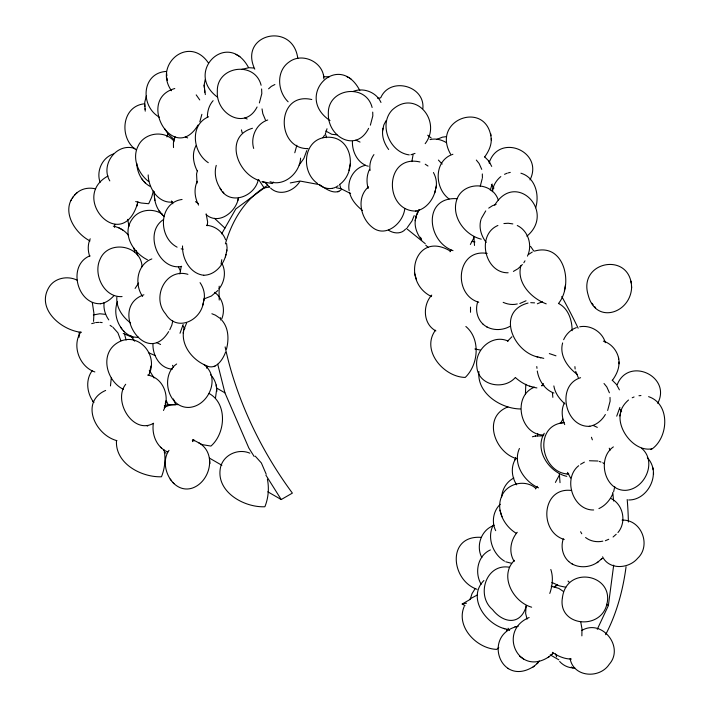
<?xml version="1.0" encoding="UTF-8"?>
<svg xmlns="http://www.w3.org/2000/svg" width="710" height="710" viewBox="0 0 710 710"><rect width="100%" height="100%" fill="white"/><g stroke="black" fill="none" stroke-linecap="round" stroke-linejoin="round"><path stroke-width="1.06" d="M572.127 330.709C572.109 320.299 568.506 308.637 558.655 303.534M182.532 245.935C182.035 258.671 190.049 273.732 203.743 275.258M116.857 297.188C115.97 307.608 122.573 316.926 130.56 322.952M207.409 117.052C207.347 111.142 209.113 105.124 213.115 100.669M179.861 273.954L181.29 266.268M411.871 161.596L413.051 154.851M300.587 158.126C299.922 172.574 284.754 186.695 270.057 181.76M473.836 236.368L474.511 245.465M559.356 473.57L560.021 482.658M183.668 330.629C180.908 345.433 192.525 359.908 205.705 365.357C215.352 370.984 222.683 359.997 225.549 352.204M383.098 128.244C381.226 135.672 384.252 143.562 388.663 149.517M415.678 218.263C413.735 225.984 417.063 234.131 421.731 240.228M620.389 413.539C617.079 429.976 635.202 452.705 652.463 448.667C668.669 436.481 670.284 403.892 648.594 396.65M116.475 440.635C115.073 463.488 141.254 477.44 161.481 476.783C164.835 468.396 165.829 459.059 164.152 450.175M207.542 224.023L207.142 225.789L207.657 222.035L206.14 213.825M203.761 300.916C205.474 294.703 203.69 287.852 200.06 282.651M226.41 252.574L227.102 247.985L226.588 243.494M435.771 188.558C437.262 183.207 436.117 177.322 433.437 172.53M482.418 177.74L482.321 173.95M581.88 635.867L581.96 628.714L580.691 621.667M79.245 332.253L79.094 337.241M145.08 109.322L144.751 102.213L146.393 95.912M160.433 212.592C155.703 206.823 153.884 198.977 154.389 191.638M171.492 90.756C153.04 64.708 188.833 34.488 208.27 62.755M205.332 94.572L204.125 85.182L205.146 79.671M93.543 321.39L93.933 313.376L92.3 302.487M558.442 303.56C573.795 284.772 564.707 242.305 534.497 251.109M148.585 375.324C159.785 354.317 136.32 328.819 115.526 344.101C99.719 355.95 107.263 381.616 123.389 389.302M163.486 410.46C170.435 396.908 163.477 377.631 147.627 375.075M339.602 184.529C357.414 171.669 352.834 136.728 327.905 137.225C303.427 137.474 299.798 171.296 317.583 183.535M525.418 394.059L525.817 384.279M114.461 227.342L114.816 224.342M537.488 435.896L537.745 433.712M104.121 302.487C103.296 308.575 105.24 314.929 108.772 319.899M597.279 629.291L608.372 605.577L613.688 565.125M216.648 389.568L215.485 397.857M198.534 442.676C217.038 452.758 210.604 481.549 192.437 488.054C172.495 494.63 158.17 465.52 169.007 450.344M491.222 138.494C491.728 145.222 488.516 151.674 484.655 156.981M618.916 361.94C619.422 368.659 616.2 375.111 612.348 380.418M631.616 287.648C630.391 313.5 595.699 324.674 588.217 295.165C577.558 260.81 631.03 251.136 631.616 287.648L631.447 285.766M653.369 472.478C653.759 485.8 642.754 500.266 628.678 499.964M478.913 371.463C476.659 393.216 500.754 408.703 520.421 408.969M501.686 496.911C502.192 489.066 506.762 481.566 513.845 478.007M506.434 631.305L506.7 629.752M153.298 423.604C152.055 432.399 154.833 442.179 161.623 448.152M614.762 486.652L613.617 491.781M564.379 290.754L565.409 285.216M481.043 219.319C478.531 227.315 481.158 235.942 486.19 242.367M520.9 265.629C516.188 282.678 531.328 298.289 546.212 303.853M562.631 342.93C559.125 355.399 567.743 367.523 577.416 374.534M153.404 190.981L151.629 197.3L148.692 203.726L141.157 202.998L135.681 201.542M183.872 329.671L186.623 323.023M415.882 217.304L417.258 212.902L419.086 209.92M416.016 218.103L416.459 216.044M492.696 190.094L492.341 191.735C492.944 185.745 496.228 180.358 500.816 176.568M492.909 189.135L493.397 186.863M620.593 412.572C621.428 407.54 624.729 403.271 628.51 400.005M149.482 372.759L150.059 370.079M150.334 368.827L150.946 365.996M164.392 407.895L164.968 405.224M165.235 403.972L165.847 401.132M183.136 333.088L184.369 327.399M226.437 349.267C229.019 339.584 228.789 327.958 221.76 320.13M348.912 170.373L349.498 167.693M349.764 166.442L350.376 163.611M382.566 130.702L383.799 125.013L386.054 120.638M415.146 220.73L416.38 215.032M535.677 207.755C539.689 194.78 535.216 177.367 520.909 173.204M619.857 415.998L621.09 410.3M108.026 175.982C68.719 197.371 121.8 254.89 137.474 203.61M167.897 133.693L166.93 136.95M187.928 274.335C165.492 267.643 151.39 297.694 165.581 313.829C176.568 332.378 200.69 320.822 203.344 302.735M206.157 214.66C218.928 225.585 236.315 211.731 238.471 197.833M203.69 275.258C214.979 275.196 223.712 264.732 225.993 254.384M327.008 128.758L325.748 132.805M415.536 211.11C425.68 209.468 433.215 200.016 435.354 190.369M136.915 206.104L137.891 201.8M201.88 114.319L199.829 121.845M172.787 320.911L171.82 325.18L169.743 329.813M202.776 305.229L204.347 298.324M237.903 200.335L238.391 198.179M225.425 256.887L226.996 249.973M296.842 145.23L294.792 152.756M404.798 208.554C403.342 223.1 385.565 238.48 372.084 227.138C360.289 217.863 356.163 197.318 368.57 186.819M434.786 192.871L436.357 185.958M482.214 178.618L480.262 186.233M111.284 378.031L110.467 385.938M216.239 165.394C213.799 173.71 216.159 183.233 221.422 189.987M197.442 170.462L196.563 174.012L197.025 183.171M489.092 162.989C498.81 132.504 544.233 151.407 530.015 179.887M526.11 605.479L525.631 613.449L527.077 619.155M183.153 324.541L180.003 333.265M306.755 150.6L303.862 158.463L299.141 165.119M492.181 184.014L490.273 190.156M619.865 407.451L616.724 416.175M221.68 319.083C225.549 309.888 222.904 298.218 214.624 292.351M477.794 301.652C475.043 309.391 477.058 318.79 483.235 324.346M470.286 599.116L472.008 593.649L475.159 588.643M563.305 538.846C560.563 546.585 562.577 555.983 568.745 561.539M416.681 215.015L419.299 209.485M117.496 301.626C113.99 310.625 116.005 321.381 121.907 328.881M175.05 136.604L173.409 142.896L173.506 147.573M258.254 179.949C254.455 196.998 229.436 206.051 220.073 188.327M414.178 215.618L412.022 220.908L407.291 227.564M549.78 593.436C552.424 585.821 553.472 577.239 550.818 569.473M481.327 218.511L485.738 210.888M514.892 459.938L515.735 457.515M90.214 238.782C87.65 244.338 87.703 250.701 89.744 256.408M259.363 102.941L261.812 93.649L261.617 88.972M370.371 125.173L372.821 115.881L372.723 112.1M607.653 410.469L610.112 401.177L610.014 397.396M75.615 194.061C59.951 209.166 74.009 232.782 90.019 240.93M527.45 256.132C532.669 245.252 528.329 230.83 517.262 225.505M464.216 606.464C455.465 626.699 476.783 648.771 496.743 649.384L498.775 647.405M519.427 448.463C512.407 463.843 524.282 481.673 538.544 487.841M197.247 181.343C193.67 188.86 194.726 197.895 198.587 205.092M473.907 237.806L470.357 244.462M559.418 474.999L555.406 482.409M526.19 606.349C520.528 625.759 503.186 623.353 492.527 609.579C475.727 595.512 485.959 563.092 509.496 567.254M369.484 169.45C366.6 175.308 366.369 182.292 368.153 188.514M617.265 384.536C628.634 356.225 671.935 376.531 657.708 403.324M564.379 402.996C560.927 409.67 561.929 417.87 564.716 424.598M494.772 205.057C515.753 170.356 556.276 211.766 526.873 236.199M544.259 433.26C534.097 450.211 549.203 472.363 566.784 476.348M560.74 423.009L562.861 419.095M612.632 494.098C609.89 500.319 605.133 505.697 598.92 508.6M563.634 339.7C566.118 334.215 570.654 329.635 576.378 327.594M221.644 233.883L235.791 208.962L264.209 187.981L269.64 186.934M515.93 458.341C510.543 466.275 511.493 477.022 516.658 484.823M70.876 200.681L71.506 199.59M72.393 198.046L72.926 197.14M196.129 145.479C191.691 153.262 193.2 163.131 197.176 170.826M125.705 384.27C112.553 400.866 133.036 435.168 153.626 423.231M523.82 262.771L525.001 260.81M198.09 124.987C173.932 165.323 135.379 99.356 174.784 88.537M80.869 331.961C71.488 345.477 79.493 366.848 94.847 371.942M138.601 283.015L135.095 288.438M257.082 106.988C244.914 130.853 215.929 113.742 217.331 91.608C216.293 66.066 254.846 60.386 261.111 85.262M168.66 331.605C145.772 369.28 107.547 307.252 143.873 294.792M322.926 137.749L324.559 135.06M368.632 128.324C356.127 153.2 327.656 136.986 328.339 113.84C327.301 88.288 365.854 82.617 372.12 107.485M493.663 524.406C486.412 536.778 492.589 554.075 504.517 561.157M605.373 414.507C601.982 420.382 596.143 425.343 589.291 426.328M92.327 370.54C85.147 379.797 86.913 393.642 93.88 402.49L92.522 400.839M373.93 154.594C370.664 159.084 369.138 164.906 370.105 170.418M192.49 441.62L193.786 439.525M617.948 532.553C626.797 522.143 623.353 504.49 610.964 498.491M219.053 288.863C224.573 281.861 226.206 271.832 222.123 263.738M380.755 97.731C389.932 76.387 425.201 85.528 422.858 108.639M450.06 251.766L451.187 249.991M535.571 488.959L537.275 486.306M537.053 663.655L539.227 660.983M541.801 385.876L543.398 383.462M435.461 330.212C420.684 350.199 443.679 377.152 465.254 377.418C478.575 364.638 480.714 338.847 465.858 326.476M299.735 181.609C293.976 191.203 279.554 196.617 270.572 188.079M206.574 368.179L207.808 366.342M425.175 143.66C442.25 121.472 415.59 88.59 392.328 109.855C378.057 124.374 389.852 152.526 409.244 154.887M507.57 341.19L511.937 336.744M431.733 295.094C422.468 305.14 422.911 324.124 435.878 330.895M517.244 532.287C510.499 540.106 508.44 552.424 514.217 561.353M273.581 182.088L272.338 183.562L261.972 181.645L266.339 182.896M500.275 504.26C493.219 510.845 491.391 522.072 495.695 530.672M483.883 580.523C466.967 597.607 485.489 623.841 504.819 628.767M514.457 560.332C498.757 575.659 513.17 602.089 531.648 607.201M114.079 295.546C110.476 299.514 105.888 303.09 100.412 303.729M522.374 264.537L518.025 268.7L513.401 271.406M578.703 465.707C562.497 478.434 572.766 510.508 593.658 509.975M217.81 290.559L211.402 296.026L204.125 298.874M76.733 193.013C81.748 188.443 89.185 187.209 95.637 188.887M74.674 194.939L77.372 192.419M268.584 88.812L271.3 86.38L274.894 84.517M515.283 377.56C503.914 390.589 478.185 385.699 476.854 366.875C474.209 350.252 491.879 333.691 508.111 341.084M613.076 537L616.209 534.248M176.648 363.981C159.963 375.395 167.631 408.099 188.984 407.433C208.722 406.218 220.952 377.622 204.125 364.709M613.369 446.892C596.684 458.305 604.352 491.009 625.705 490.344C645.017 489.101 657.389 461.606 641.609 448.267M554.182 586.913L556.817 585.217M568.603 561.424C576.733 568.737 589.815 568.186 598.246 561.77M601.184 559.24L602.222 558.344L597.225 562.657M518.211 626.229C481.54 633.915 500.213 688.558 534.115 666.184M529.154 617.514C497.106 630.835 518.424 677.571 549.283 656.564M552.22 654.043L553.259 653.147L548.253 657.46M555.788 586.105L557.377 584.738M533.086 667.072L538.082 662.758M405.49 229.188C401.061 234.371 393.624 233.59 388.423 230.155M163.504 219.55C143.198 232.516 158.516 270.971 181.645 266.436M341.155 189.783C334.658 195.463 325.499 188.718 319.89 184.831M488.72 208.128L492.456 205.705L496.104 204.382M528.577 254.437L532.314 252.014M470.038 598.903L477.457 594.918M267.821 491.808L281.222 499.547L292.387 493.104A233.404 134.758 60 0 1 225.123 346.906M465.059 605.683L462.183 604.024L470.553 599.187M497.914 225.469C475.957 234.824 484.859 273.368 508.138 272.773M534.612 387.127C511.67 395.834 520.075 435.514 543.887 434.981M580.558 464.304L584.383 462.121M490.397 549.922C477.555 555.61 474.342 572.775 481.149 584.241M208.607 116.751C189.304 124.853 192.747 152.526 208.279 162.688M338.155 185.709C332.564 190.173 324.71 189.073 319.287 184.919M537.337 303.782L542.333 301.697M436.437 139.524L442.445 137.154L446.546 136.613M89.993 255.786C66.9 265.061 77.062 305.264 101.051 303.694M151.834 258.919C136.915 264.484 134.128 284.32 142.603 296.469M415.013 153.387L410.93 154.762M581.898 630.409C602 618.552 624.498 646.979 609.313 664.205C599.728 679.035 573.44 677.482 570.095 658.596M164.312 407.531C168.421 405.055 173.311 404.23 178.05 404.638M526.039 300.774L519.835 303.534M608.745 539.272L605.355 540.736M337.836 191.86L338.918 191.389M213.985 366.671L215.059 366.2M650.706 449.572L651.78 449.111M510.099 326.272C501.784 331.064 490.406 330.798 483.093 324.23M498.296 200.069C492.19 181.023 462.201 181.165 456.53 200.46C451.489 217.145 465.094 235.303 481.265 239.155M457.213 198.702C422.583 196.324 426.745 241.577 453.024 250.648M507.943 406.936C481.628 416.93 494.95 453.246 517.191 458.82M494.08 525.409C481.256 529.633 475.593 545.928 481.868 557.607M481.176 537.355C446.555 534.967 450.717 580.23 476.996 589.291M105.648 390.438C79.902 401.603 94.696 434.822 116.973 440.679M504.517 174.314L507.304 173.133M632.211 397.76L634.066 396.97M113.547 153.946C102.213 157.451 96.028 171.35 100.137 182.31M241.835 69.323L249.032 67.698L253.63 68.027M352.843 91.554C363.174 87.108 376.424 92.185 380.986 102.471M365.428 165.323C354.352 167.613 347.092 179.772 349.142 190.662M252.458 128.27C224.298 136.391 236.536 172.823 258.724 180.367M267.723 119.99C256.239 123.664 250.302 137.172 253.683 148.443M452.9 154.265C433.597 160.566 434.307 188.203 449.102 198.969M580.594 377.702C555.646 385.352 565.053 427.917 589.93 426.293M535.375 436.02L542.724 435.896M93.338 314.938L99.817 313.767L105.612 314.379M143.615 103.882C121.392 106.926 119.245 138.104 135.779 149.686M182.079 199.457C158.303 202.758 157.94 237.291 177.109 247.16M91.714 323.636L94.749 322.819M532.394 436.783L535.651 435.94M508.298 172.885L510.286 172.379M164.329 405.685L168.856 404.593L175.521 404.851M430.091 139.595C435.62 138.166 441.567 139.692 446.35 142.612M290.275 182.94L300.046 181.05L319.376 184.644M462.183 604.024L466.532 603.18M323.902 76.751L329.307 76.786M528.045 303.055C495.935 311.45 512.86 351.619 537.869 357.032M517.279 303.96C512.567 305.105 507.552 304.333 503.177 302.353M602.799 541.153C596.915 542.484 590.347 541.286 585.564 537.514M579.715 326.795C590.622 324.647 602.435 331.943 605.346 342.69M514.936 626.699L516.179 626.522M564.122 422.636C532.953 424.935 540.55 472.017 567.343 473.978M567.112 474.014L568.728 473.827M331.739 188.496L332.253 188.443M147.21 426.018L147.724 425.964M377.587 98.255L380.116 98.007M166.415 71.426C141.645 72.713 139.728 106.136 159.457 117.239M560.154 422.947L562.888 422.698M638.973 395.727L640.952 395.55M503.905 223.552L508.174 223.242L512.833 223.916M541.783 385.601L543.922 385.441M589.424 460.746L597.962 461.012M307.386 148.665L308.025 148.63C275.453 149.073 275.977 91.297 311.788 99.524M171.855 202.11L172.495 202.075C158.055 203.486 148.399 187.83 148.195 174.917M419.947 161.969C384.137 153.742 383.604 211.518 416.184 211.074M142.044 266.791C141.343 245.11 108.195 239.314 100.021 259.398C92.93 274.397 104.121 297.863 122.067 296.594M95.761 322.553L98.983 322.375M336.975 134.838L331.818 134.296L325.792 131.048M138.574 337.206C131.155 338.084 124.463 333.141 120.558 327.23M571.381 659.058C564.521 659.075 557.927 656.182 552.389 652.312M530.734 302.673L534.577 302.859M172.495 369.12C159.981 368.712 152.375 355.204 152.978 343.729M574.807 667.941C569.083 668.208 563.447 665.758 559.658 661.48M622.058 520.119C641.334 519.188 651.487 545.378 637.695 558.237C628.909 568.816 609.402 570.263 602.568 556.826M551.173 586.256L558.814 588.368L563.128 591.27M480.306 350.057L474.884 348.965M565.826 587.25L559.471 585.901L551.892 582.448M472.115 241.453L474.963 241.95M487.158 253.443C456.432 248.109 452.456 294.614 478.744 302.274M571.603 490.495C541.455 486.554 538.579 532.012 564.264 539.467M206.876 225.327C215.201 226.011 222.807 231.886 225.585 239.776M181.156 248.855L183.215 249.157M100.057 322.313L102.178 322.624M511.653 563.314L505.724 561.796M536.423 356.615L543.762 358.364M515.682 377.809C521.619 383.098 528.959 386.906 536.911 387.917M81.251 332.342C61.14 330.194 36.13 308.974 48.812 287.55C54.35 277.903 67.752 275.338 77.283 280.264M336.558 187.839L340.853 188.638L350.625 193.546M192.33 440.475L194.212 440.83M135.015 148.532C116.671 142.142 100.066 164.729 109.81 180.899M113.334 226.206C119.298 227.289 125.013 230.617 128.599 235.551M366.44 165.732L368.259 166.202M133.196 337.729L123.221 333.443M555.974 355.825L549.336 353.58M503.372 628.35L507.739 629.601L506.745 629.308M539.786 357.574L540.78 357.858M529.562 386.16L531.009 386.577M532.926 387.127L533.929 387.411M211.882 313.74L215.396 315.151L220.135 318.391M249.831 453.175C238.125 448.125 223.171 454.861 220.455 467.65C215.645 491.648 243.912 507.677 264.883 506.754C268.389 498.047 269.25 488.347 267.395 479.152M599.24 461.429L601.006 462.068M553.915 393.056C544.712 389.763 538.766 380.365 537.284 371.019M359.828 90.525C338.697 49.824 293.363 96.036 329.999 120.576M248.438 67.37C227.635 29.154 183.748 72.163 217.429 97.11M155.055 355.506L148.39 352.648M603.367 341.128C612.987 344.048 619.582 353.837 619.084 363.822M164.258 452.297L166.131 453.095M360.032 142.08L355.843 140.127M597.314 427.376L593.125 425.423M160.593 344.465L156.413 342.513M150.431 186.597C142.035 182.257 137.074 172.69 136.799 163.424M160.451 447.202L164.409 450.406L167.746 452.013M244.835 117.904L247.178 119.049M185.301 136.799L187.653 137.944M209.086 393.473C227.644 403.644 225.638 433.277 210.941 446.075L202.181 444.62L192.587 439.543M365.606 165.306C356.633 161.223 352.089 150.839 352.408 141.343M162.102 214.021C152.827 207.799 138.743 209.459 132.3 218.973C121.383 233.625 133.027 252.795 147.423 259.78M346.817 76.609L348.264 77.408M349.329 77.993L350.9 78.863M235.809 54.377L237.255 55.185M238.32 55.762L239.891 56.631M122.874 230.058L118.792 227.803M216.364 387.9L224.928 392.843L248.846 448.037L254.144 456.459M209.432 458.101L221.875 465.281M550.232 654.86L558.85 659.83M571.284 667.009L573.201 668.119M431.547 296.594C400.325 281.444 415.439 230.209 450.06 250.949M516.427 533.396C504.57 526.474 496.024 510.845 501.224 497.346C505.857 483.688 524.734 478.7 535.58 488.143M602.781 462.698L604.299 463.666M425.219 164.205L427.988 166.025M174.42 139.737L168.323 134.35L164.693 128.75M195.49 201.658L198.25 203.486M110.094 325.358L111.94 326.573M519.64 656.217L523.66 659.075M486.581 326.707L487.104 327.088M572.1 563.9L572.624 564.281M507.961 668.314L508.484 668.687M606.606 604.245L608.372 605.577M362.57 210.595C356.748 205.864 351.113 199.909 349.577 192.321M406.262 228.327L425.237 243.654M148.754 181.591C138.343 173.755 131.705 158.321 138.104 146.056C144.219 132.548 164.471 129.761 173.985 141.139M163.646 449.785L164.409 450.406M159.076 210.941L164.17 216.621M255.227 456.122L261.369 462.964L266.223 474.253M112.863 327.177L117.931 332.883L120.833 340.64M484.513 156.724L488.808 161.037L491.719 166.415M612.206 380.161L616.493 384.474L619.404 389.852M425.716 245.145L428.05 247.275M564.991 403.963C559.622 399.215 555.016 393.171 553.853 385.929M214.482 218.307L224.928 228.105M568.044 581.073L569.322 582.351M438.416 160.078L442.161 164.081M476.33 160.07L479.117 163.504L481.717 169.344M604.024 383.506L606.81 386.941L609.402 392.781M196.2 94.883L199.741 99.932M149.295 370.221L154.079 377.995M647.342 457.719C651.665 462.095 653.626 468.298 653.537 474.369M269.25 186.996L265.478 182.399L266.836 184.05M210.621 374.809C214.944 379.193 216.905 385.388 216.816 391.458M591.856 303.205L593.214 304.856M594.545 306.471L595.628 307.803M288.136 101.814C277.353 91.368 275.924 70.991 289.21 61.93C302.442 51.937 323.795 62.267 323.866 78.854M222.754 191.593L223.845 192.925M141.423 178.343L142.772 179.994M144.103 181.609L145.195 182.94M161.765 214.207L162.847 215.538M123.238 330.496L124.321 331.827M170.169 479.081L171.518 480.732M172.849 482.347L173.941 483.679M134.678 341.208L130.817 335.768M491.373 184.538L493.938 188.123M619.706 408.871L621.623 411.56M182.985 325.961L184.902 328.65M508.049 628.217L509.567 630.453M581.765 533.751L580.594 531.737M258.706 179.683L264.209 187.981M178.512 267.12L180.473 271.016M265.913 475.194L281.222 499.547M570.609 478.07L567.53 472.336M609.207 448.214L610.272 450.042M172.486 365.304L173.551 367.141M420.435 237.229L421.358 238.933M488.808 161.037L489.873 163.007M166.291 400.715L168.447 405.17M171.492 200.957L172.823 203.779M254.783 69.172C238.161 33.991 292.964 21.096 297.801 58.424M578.251 377.551L575.677 371.339M450.566 154.105C430.411 118.623 488.879 98.841 491.391 140.385M265.389 119.83L262.806 113.627L262.034 108.905M175.565 404.185L173.409 398.976M591.439 437.262L592.371 439.827M556.622 656.919L555.548 653.857M499.947 510.135L502.032 516.765M414.427 272.942L415.359 275.915M415.607 276.678L416.521 279.571M136.222 250.612L137.678 255.671M124.525 334.064L126.105 340.099M325.358 133.453L326.547 137.696M339.655 184.387L340.853 188.638M241.418 129.877L242.19 132.788M128.998 226.277L127.676 219.372M217.739 364.239L224.928 392.843M133.835 248.074L134.714 251.881M536.769 366.537L536.973 368.33M612.757 492.421L613.617 501.047M574.905 366.617L575.127 369.014M552.416 392.71L552.85 397.369M204.125 85.182L204.356 87.685M204.56 89.85L204.782 92.247M209.494 458.855L209.929 463.523M166.637 73.325L166.877 75.837M167.072 77.993L167.294 80.39M154.23 193.51L154.46 196.013M154.656 198.179L154.878 200.575M144.591 104.086L144.822 106.589M145.026 108.745L145.248 111.15M652.943 467.881L653.102 469.692M631.021 281.169L631.181 282.979M618.481 357.343L618.65 359.145M490.796 133.897L490.956 135.708M323.529 75.18L323.689 76.982M216.222 384.971L216.381 386.781M470.508 307.102L470.517 312.276M427.677 135.202A345.522 199.483 60 0 1 431.227 138.033M530.574 246.388A345.522 199.483 60 0 1 533.734 250.985M561.761 296.514A345.522 199.483 60 0 1 578.153 328.215M627.205 499.512A345.522 199.483 60 0 1 628.385 522.028M626.06 566.775A345.522 199.483 60 0 1 605.586 634.704M220.721 320.006A233.404 134.758 60 0 1 220.473 317.76M219.23 300.037A233.404 134.758 60 0 1 219.186 286.201M221.076 264.093A233.404 134.758 60 0 1 221.786 259.674M225.381 243.912A233.404 134.758 60 0 1 267.519 185.487M562.435 597.642C557.598 624.862 597.048 630.595 605.905 607.414C617.62 574.727 566.598 563.98 562.435 597.642"/></g></svg>
